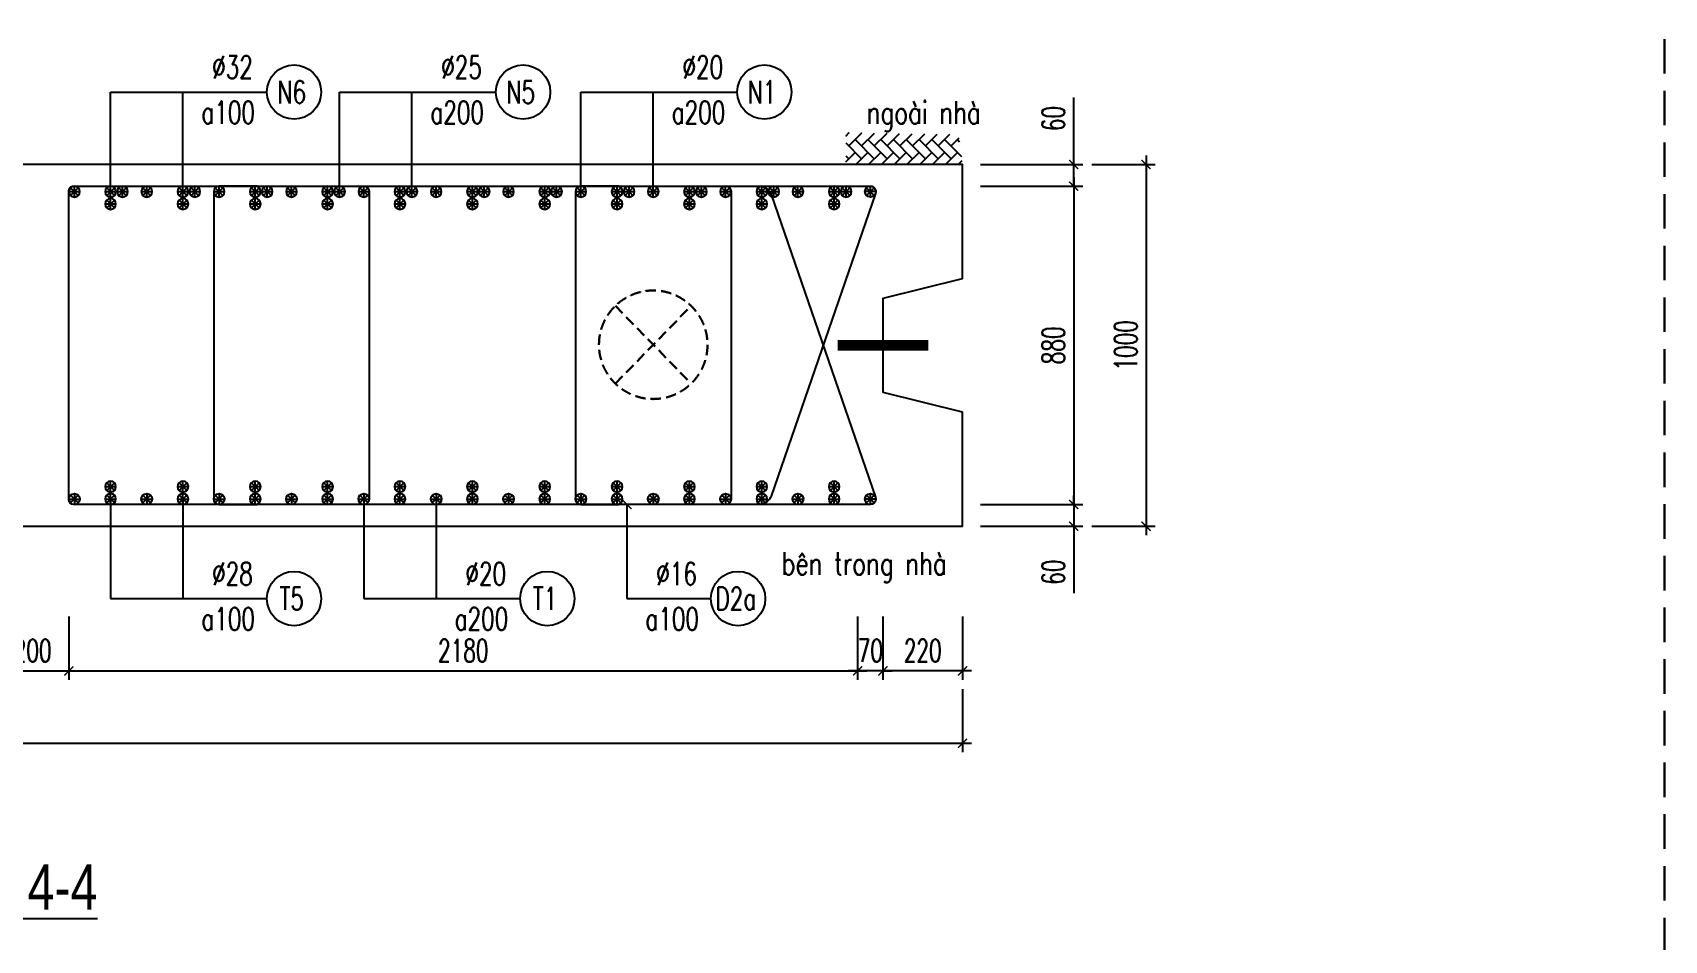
# Model space of a CAD drawing. Header units: millimetres. Extents: x -143483 to 1166745, y -1448440 to -1202244.
# Drawn here: x 283852 to 301892, y -1246150 to -1236113 of the extents above; entities that cross this region are included whole.
import ezdxf
from ezdxf.enums import TextEntityAlignment as Align

# ---------------------------------------------------------------- set-up
doc = ezdxf.new("R2010")
doc.units = ezdxf.units.MM
doc.header["$LTSCALE"] = 30
doc.header["$PDMODE"] = 3
doc.linetypes.add('DASHED', pattern=[19.05, 12.7, -6.35])
doc.layers.get('0').update_dxf_attribs({"lineweight": 9})
doc.layers.get('Defpoints').update_dxf_attribs({"lineweight": 9})
for name, color, linetype in [('ccu11-Cotthep', 9, 'Continuous'), ('ccu11-Dim', 8, 'Continuous'), ('ccu11-Hatch', 8, 'Continuous'), ('ccu11-Text', 31, 'Continuous'), ('ccu11-Thay', 7, 'Continuous'), ('ccu11-Thep', 4, 'Continuous'), ('ccu11-Thep doc', 4, 'Continuous'), ('ccu11-Thepdai', 6, 'Continuous')]:
    doc.layers.add(name, color=color, linetype=linetype)
doc.layers.add('ccu11-Khuat', color=9, linetype='DASHED', lineweight=30)
doc.layers.add('Vicom_thep doc', color=1, linetype='Continuous', lineweight=35)
doc.styles.add('ccu11-dim', font='vnsimli.shx', dxfattribs={"width": 0.65, "bigfont": 'bigfont.shx'})
doc.styles.add('ccu11-VnAvH-B', font='VHAVANB.TTF')
doc.styles.add('ccu11-vnsimli', font='vnsimli.shx', dxfattribs={"width": 0.8, "bigfont": 'vns.shx'})
doc.styles.add('ccu11-vnsimple', font='vnsimple.shx', dxfattribs={"bigfont": 'bigfont.shx'})
doc.styles.add('ccu11_simli', font='vnsimli.shx', dxfattribs={"width": 0.8})
doc.dimstyles.new('ccu11-100', dxfattribs={"dimscale": 100, "dimtxt": 2.5, "dimasz": 1, "dimexe": 1, "dimexo": 2, "dimgap": 1, "dimtad": 1, "dimdec": 0, "dimdsep": 46, "dimtxsty": 'ccu11-dim', "dimblk": 'ARCHTICK', "dimcen": -1, "dimdle": 1, "dimclrd": 256, "dimclre": 256, "dimclrt": 3, "dimadec": 0, "dimazin": 2, "dimtfac": 0.1, "dimtdec": 0, "dimtmove": 0, "dimatfit": 1, "dimldrblk": 'ARCHTICK', "dimfxl": 0, "dimtvp": 0.833333, "dimtolj": 1, "dimtzin": 12, "dimarcsym": 0})
doc.dimstyles.new('ccu11-100x4', dxfattribs={"dimscale": 100, "dimtxt": 2.5, "dimasz": 1, "dimexe": 1, "dimexo": 2, "dimgap": 1, "dimtad": 1, "dimdec": 0, "dimlfac": 0.25, "dimdsep": 46, "dimtxsty": 'ccu11-dim', "dimblk": 'ARCHTICK', "dimcen": -1, "dimdle": 1, "dimclrd": 256, "dimclre": 256, "dimclrt": 3, "dimadec": 0, "dimazin": 2, "dimtfac": 0.1, "dimtdec": 0, "dimtmove": 0, "dimatfit": 1, "dimldrblk": 'ARCHTICK', "dimfxl": 0, "dimtvp": 0.833333, "dimtolj": 1, "dimtzin": 12, "dimarcsym": 0})

# ---------------------------------------------------------------- blocks, each defined once
blk = doc.blocks.new('MCT')
at = {"ltscale": 0.005}
for p, q in [((-0.49, 0), (0.49, 0)), ((0.35, -0.35), (-0.35, 0.35)), ((-0.35, -0.35), (0.35, 0.35)), ((0, -0.49), (0, 0.49))]:
    blk.add_line(p, q, dxfattribs=at)
blk.add_circle((0, 0), 0.492, dxfattribs=at)
blk = doc.blocks.new('*U1405')
at = {"layer": 'ccu11-Thep doc', "xscale": -121.9200000001001, "yscale": 121.9200000001001, "zscale": 121.92, "rotation": 270}
blk.add_blockref('MCT', (0, 0), dxfattribs=at)
blk = doc.blocks.new('*U1406')
at = {"layer": 'ccu11-Thep doc', "color": 0, "linetype": 'ByBlock', "lineweight": -2, "transparency": 16777216}
for p in [(0, 0), (800, 0), (1600, 0), (2400, 0), (3200, 0), (4000, 0), (4800, 0), (5600, 0), (6400, 0), (7200, 0), (8000, 0)]:
    blk.add_blockref('*U1405', p, dxfattribs=at)
blk = doc.blocks.new('*U1431')
at = {"layer": 'ccu11-Thep doc', "xscale": -121.9200000001001, "yscale": 121.9200000001001, "zscale": 121.92, "rotation": 270}
blk.add_blockref('MCT', (0, 0), dxfattribs=at)
blk = doc.blocks.new('*U1432')
at = {"layer": 'ccu11-Thep doc', "color": 0, "linetype": 'ByBlock', "lineweight": -2, "transparency": 16777216}
for p in [(0, 0), (800, 0), (1600, 0), (2400, 0), (3200, 0), (4000, 0), (4800, 0), (5600, 0), (6400, 0), (7200, 0), (8000, 0)]:
    blk.add_blockref('*U1431', p, dxfattribs=at)
blk = doc.blocks.new('_ARCHTICK')
at = {"color": 0, "linetype": 'ByBlock', "const_width": 0.15}
blk.add_lwpolyline([(-0.5, -0.5), (0.5, 0.5)], dxfattribs=at)
blk = doc.blocks.new('*D2623')
at = {"layer": 'ccu11-Dim', "linetype": 'ByBlock', "lineweight": -2, "ltscale": 30, "transparency": 16777216}
for p, q in [((293253, -1242571), (293253, -1243271)), ((294133, -1242571), (294133, -1243271)), ((294233, -1243171), (293153, -1243171))]:
    blk.add_line(p, q, dxfattribs=at)
at = {"layer": 'Defpoints', "color": 0, "linetype": 'ByBlock', "ltscale": 30, "transparency": 16777216}
for p in [(293253, -1242371), (294133, -1242371), (293253, -1243171)]:
    blk.add_point(p, dxfattribs=at)
at = {"layer": 'ccu11-Dim', "linetype": 'ByBlock', "lineweight": -2, "ltscale": 30, "transparency": 16777216, "xscale": 100, "yscale": 100, "zscale": 100, "rotation": 180}
blk.add_blockref('_ARCHTICK', (293253, -1243171), dxfattribs=at)
at = {"layer": 'ccu11-Dim', "linetype": 'ByBlock', "lineweight": -2, "ltscale": 30, "transparency": 16777216, "xscale": 100, "yscale": 100, "zscale": 100}
blk.add_blockref('_ARCHTICK', (294133, -1243171), dxfattribs=at)
at = {"layer": 'ccu11-Dim', "color": 3, "linetype": 'ByBlock', "ltscale": 30, "transparency": 16777216, "insert": (293693, -1242946), "char_height": 250, "attachment_point": 5, "style": 'ccu11-dim'}
blk.add_mtext('\\A1;220', dxfattribs=at)
blk = doc.blocks.new('*D2624')
at = {"layer": 'ccu11-Dim', "linetype": 'ByBlock', "lineweight": -2, "ltscale": 30, "transparency": 16777216}
for p, q in [((292973, -1242571), (292973, -1243271)), ((293253, -1242571), (293253, -1243271)), ((292973, -1243171), (292873, -1243171)), ((293253, -1243171), (292973, -1243171)), ((293253, -1243171), (293353, -1243171))]:
    blk.add_line(p, q, dxfattribs=at)
at = {"layer": 'Defpoints', "color": 0, "linetype": 'ByBlock', "ltscale": 30, "transparency": 16777216}
for p in [(292973, -1242371), (293253, -1242371), (292973, -1243171)]:
    blk.add_point(p, dxfattribs=at)
at = {"layer": 'ccu11-Dim', "linetype": 'ByBlock', "lineweight": -2, "ltscale": 30, "transparency": 16777216, "xscale": 100, "yscale": 100, "zscale": 100}
blk.add_blockref('_ARCHTICK', (292973, -1243171), dxfattribs=at)
at = {"layer": 'ccu11-Dim', "linetype": 'ByBlock', "lineweight": -2, "ltscale": 30, "transparency": 16777216, "xscale": 100, "yscale": 100, "zscale": 100, "rotation": 180}
blk.add_blockref('_ARCHTICK', (293253, -1243171), dxfattribs=at)
at = {"layer": 'ccu11-Dim', "color": 3, "linetype": 'ByBlock', "ltscale": 30, "transparency": 16777216, "insert": (293113, -1242946), "char_height": 250, "attachment_point": 5, "style": 'ccu11-dim'}
blk.add_mtext('\\A1;70', dxfattribs=at)
blk = doc.blocks.new('*D2625')
at = {"layer": 'ccu11-Dim', "linetype": 'ByBlock', "lineweight": -2, "ltscale": 30, "transparency": 16777216}
for p, q in [((283452, -1242571), (283452, -1243271)), ((284252, -1242571), (284252, -1243271)), ((283352, -1243171), (284352, -1243171))]:
    blk.add_line(p, q, dxfattribs=at)
at = {"layer": 'Defpoints', "color": 0, "linetype": 'ByBlock', "ltscale": 30, "transparency": 16777216}
for p in [(283452, -1242371), (284252, -1242371), (284252, -1243171)]:
    blk.add_point(p, dxfattribs=at)
at = {"layer": 'ccu11-Dim', "linetype": 'ByBlock', "lineweight": -2, "ltscale": 30, "transparency": 16777216, "xscale": 100, "yscale": 100, "zscale": 100, "rotation": 180}
blk.add_blockref('_ARCHTICK', (283452, -1243171), dxfattribs=at)
at = {"layer": 'ccu11-Dim', "linetype": 'ByBlock', "lineweight": -2, "ltscale": 30, "transparency": 16777216, "xscale": 100, "yscale": 100, "zscale": 100}
blk.add_blockref('_ARCHTICK', (284252, -1243171), dxfattribs=at)
at = {"layer": 'ccu11-Dim', "color": 3, "linetype": 'ByBlock', "ltscale": 30, "transparency": 16777216, "insert": (283852, -1242946), "char_height": 250, "attachment_point": 5, "style": 'ccu11-dim'}
blk.add_mtext('\\A1;200', dxfattribs=at)
blk = doc.blocks.new('*D2626')
at = {"layer": 'ccu11-Dim', "linetype": 'ByBlock', "lineweight": -2, "ltscale": 30, "transparency": 16777216}
for p, q in [((284252, -1242571), (284252, -1243271)), ((292973, -1242571), (292973, -1243271)), ((284152, -1243171), (293073, -1243171))]:
    blk.add_line(p, q, dxfattribs=at)
at = {"layer": 'Defpoints', "color": 0, "linetype": 'ByBlock', "ltscale": 30, "transparency": 16777216}
for p in [(284252, -1242371), (292973, -1242371), (292973, -1243171)]:
    blk.add_point(p, dxfattribs=at)
at = {"layer": 'ccu11-Dim', "linetype": 'ByBlock', "lineweight": -2, "ltscale": 30, "transparency": 16777216, "xscale": 100, "yscale": 100, "zscale": 100, "rotation": 180}
blk.add_blockref('_ARCHTICK', (284252, -1243171), dxfattribs=at)
at = {"layer": 'ccu11-Dim', "linetype": 'ByBlock', "lineweight": -2, "ltscale": 30, "transparency": 16777216, "xscale": 100, "yscale": 100, "zscale": 100}
blk.add_blockref('_ARCHTICK', (292973, -1243171), dxfattribs=at)
at = {"layer": 'ccu11-Dim', "color": 3, "linetype": 'ByBlock', "ltscale": 30, "transparency": 16777216, "insert": (288613, -1242946), "char_height": 250, "attachment_point": 5, "style": 'ccu11-dim'}
blk.add_mtext('\\A1;2180', dxfattribs=at)
blk = doc.blocks.new('SHD')
at = {"layer": 'ccu11-Cotthep'}
blk.add_circle((300, 0), 300, dxfattribs=at)
at = {"layer": 'ccu11-Cotthep', "color": 31, "style": 'ccu11_simli', "width": 0.8}
blk.add_attdef('DK', text='', height=250, dxfattribs=at).set_placement((-101, 65), align=Align.BOTTOM_RIGHT)
blk.add_attdef('KH', text='', height=250, dxfattribs=at).set_placement((300, 0), align=Align.MIDDLE)
blk.add_attdef('KC', text='', height=250, dxfattribs=at).set_placement((-101, -142), align=Align.TOP_RIGHT)
blk = doc.blocks.new('*D2627')
at = {"layer": 'ccu11-Dim', "linetype": 'ByBlock', "lineweight": -2, "ltscale": 30, "transparency": 16777216}
for p, q in [((295362, -1237571), (295362, -1236831)), ((294333, -1237571), (295462, -1237571)), ((295362, -1237811), (295362, -1237571)), ((294333, -1237811), (295462, -1237811)), ((295362, -1237811), (295362, -1237911))]:
    blk.add_line(p, q, dxfattribs=at)
at = {"layer": 'Defpoints', "color": 0, "linetype": 'ByBlock', "ltscale": 30, "transparency": 16777216}
for p in [(294133, -1237571), (294133, -1237811), (295362, -1237811)]:
    blk.add_point(p, dxfattribs=at)
at = {"layer": 'ccu11-Dim', "linetype": 'ByBlock', "lineweight": -2, "ltscale": 30, "transparency": 16777216, "xscale": 100, "yscale": 100, "zscale": 100}
for p, rotation in [((295362, -1237571), 270), ((295362, -1237811), 90)]:
    blk.add_blockref('_ARCHTICK', p, dxfattribs=dict(at, rotation=rotation))
at = {"layer": 'ccu11-Dim', "color": 3, "linetype": 'ByBlock', "ltscale": 30, "transparency": 16777216, "insert": (295137, -1237063), "char_height": 250, "attachment_point": 5, "rotation": 90, "style": 'ccu11-dim'}
blk.add_mtext('\\A1;60', dxfattribs=at)
blk = doc.blocks.new('*D2628')
at = {"layer": 'ccu11-Dim', "linetype": 'ByBlock', "lineweight": -2, "ltscale": 30, "transparency": 16777216}
for p, q in [((295362, -1237711), (295362, -1241431)), ((294333, -1237811), (295462, -1237811)), ((294333, -1241331), (295462, -1241331))]:
    blk.add_line(p, q, dxfattribs=at)
at = {"layer": 'Defpoints', "color": 0, "linetype": 'ByBlock', "ltscale": 30, "transparency": 16777216}
for p in [(294133, -1237811), (294133, -1241331), (295362, -1241331)]:
    blk.add_point(p, dxfattribs=at)
at = {"layer": 'ccu11-Dim', "linetype": 'ByBlock', "lineweight": -2, "ltscale": 30, "transparency": 16777216, "xscale": 100, "yscale": 100, "zscale": 100}
for p, rotation in [((295362, -1237811), 90), ((295362, -1241331), 270)]:
    blk.add_blockref('_ARCHTICK', p, dxfattribs=dict(at, rotation=rotation))
at = {"layer": 'ccu11-Dim', "color": 3, "linetype": 'ByBlock', "ltscale": 30, "transparency": 16777216, "insert": (295137, -1239571), "char_height": 250, "attachment_point": 5, "rotation": 90, "style": 'ccu11-dim'}
blk.add_mtext('\\A1;880', dxfattribs=at)
blk = doc.blocks.new('*D2629')
at = {"layer": 'ccu11-Dim', "linetype": 'ByBlock', "lineweight": -2, "ltscale": 30, "transparency": 16777216}
for p, q in [((294333, -1241331), (295462, -1241331)), ((295362, -1241331), (295362, -1241231)), ((295362, -1241331), (295362, -1241571)), ((294333, -1241571), (295462, -1241571)), ((295362, -1241571), (295362, -1242310))]:
    blk.add_line(p, q, dxfattribs=at)
at = {"layer": 'Defpoints', "color": 0, "linetype": 'ByBlock', "ltscale": 30, "transparency": 16777216}
for p in [(294133, -1241331), (295362, -1241331), (294133, -1241571)]:
    blk.add_point(p, dxfattribs=at)
at = {"layer": 'ccu11-Dim', "linetype": 'ByBlock', "lineweight": -2, "ltscale": 30, "transparency": 16777216, "xscale": 100, "yscale": 100, "zscale": 100}
for p, rotation in [((295362, -1241331), 270), ((295362, -1241571), 90)]:
    blk.add_blockref('_ARCHTICK', p, dxfattribs=dict(at, rotation=rotation))
at = {"layer": 'ccu11-Dim', "color": 3, "linetype": 'ByBlock', "ltscale": 30, "transparency": 16777216, "insert": (295137, -1242079), "char_height": 250, "attachment_point": 5, "rotation": 90, "style": 'ccu11-dim'}
blk.add_mtext('\\A1;60', dxfattribs=at)
blk = doc.blocks.new('*D2630')
at = {"layer": 'ccu11-Dim', "linetype": 'ByBlock', "lineweight": -2, "ltscale": 30, "transparency": 16777216}
for p, q in [((295562, -1237571), (296262, -1237571)), ((296162, -1237471), (296162, -1241671)), ((295562, -1241571), (296262, -1241571))]:
    blk.add_line(p, q, dxfattribs=at)
at = {"layer": 'Defpoints', "color": 0, "linetype": 'ByBlock', "ltscale": 30, "transparency": 16777216}
for p in [(295362, -1237571), (295362, -1241571), (296162, -1241571)]:
    blk.add_point(p, dxfattribs=at)
at = {"layer": 'ccu11-Dim', "linetype": 'ByBlock', "lineweight": -2, "ltscale": 30, "transparency": 16777216, "xscale": 100, "yscale": 100, "zscale": 100}
for p, rotation in [((296162, -1237571), 90), ((296162, -1241571), 270)]:
    blk.add_blockref('_ARCHTICK', p, dxfattribs=dict(at, rotation=rotation))
at = {"layer": 'ccu11-Dim', "color": 3, "linetype": 'ByBlock', "ltscale": 30, "transparency": 16777216, "insert": (295937, -1239571), "char_height": 250, "attachment_point": 5, "rotation": 90, "style": 'ccu11-dim'}
blk.add_mtext('\\A1;1000', dxfattribs=at)
blk = doc.blocks.new('ccu11_block_thep')
at = {"layer": 'ccu11-Thep', "color": 3}
for p, q in [((-0.4, 0), (0.4, 0)), ((-0.28, 0.28), (0.28, -0.28)), ((0.28, 0.28), (-0.28, -0.28)), ((0, 0.4), (0, -0.4))]:
    blk.add_line(p, q, dxfattribs=at)
at = {"layer": 'ccu11-Thep', "color": 1, "const_width": 0.0667}
blk.add_lwpolyline([(-0.4, 0, 1), (0.4, 0, 1), (-0.4, 0, 1)], format="xyb", dxfattribs=at)
at = {"layer": 'ccu11-Thep', "color": 1}
blk.add_circle((0, 0), 0.4, dxfattribs=at)
blk = doc.blocks.new('*U1433')
at = {"layer": 'Vicom_thep doc', "xscale": -150, "yscale": 150, "zscale": 150, "rotation": 180}
blk.add_blockref('ccu11_block_thep', (0, 0), dxfattribs=at)
blk = doc.blocks.new('*U1434')
at = {"layer": 'ccu11-Thep doc', "color": 0, "linetype": 'ByBlock', "lineweight": -2, "transparency": 16777216}
for p in [(0, 0), (800, 0), (1600, 0), (2400, 0), (3200, 0), (4000, 0), (4800, 0), (5600, 0), (6400, 0), (7200, 0), (8000, 0)]:
    blk.add_blockref('*U1433', p, dxfattribs=at)
blk = doc.blocks.new('*U1437')
at = {"layer": 'Vicom_thep doc', "xscale": -150, "yscale": 150, "zscale": 150, "rotation": 180}
blk.add_blockref('ccu11_block_thep', (0, 0), dxfattribs=at)
blk = doc.blocks.new('*U1438')
at = {"layer": 'ccu11-Thep doc', "color": 0, "linetype": 'ByBlock', "lineweight": -2, "transparency": 16777216}
for p in [(0, 0), (800, 0), (1600, 0), (2400, 0), (3200, 0), (4000, 0), (4800, 0), (5600, 0), (6400, 0), (7200, 0), (8000, 0)]:
    blk.add_blockref('*U1437', p, dxfattribs=at)
blk = doc.blocks.new('*U1441')
at = {"layer": 'Vicom_thep doc', "xscale": -150, "yscale": 150, "zscale": 150, "rotation": 180}
blk.add_blockref('ccu11_block_thep', (0, 0), dxfattribs=at)
blk = doc.blocks.new('*U1442')
at = {"layer": 'ccu11-Thep doc', "color": 0, "linetype": 'ByBlock', "lineweight": -2, "transparency": 16777216}
for p in [(0, 0), (800, 0), (1600, 0), (2400, 0), (3200, 0), (4000, 0), (4800, 0), (5600, 0), (6400, 0), (7200, 0), (8000, 0)]:
    blk.add_blockref('*U1441', p, dxfattribs=at)
blk = doc.blocks.new('*U1473')
at = {"layer": 'Vicom_thep doc', "xscale": -150, "yscale": 150, "zscale": 150, "rotation": 180}
blk.add_blockref('ccu11_block_thep', (0, 0), dxfattribs=at)
blk = doc.blocks.new('*U1474')
at = {"layer": 'ccu11-Thep doc', "color": 0, "linetype": 'ByBlock', "lineweight": -2, "transparency": 16777216}
for p in [(0, 0), (800, 0), (1600, 0), (2400, 0), (3200, 0), (4000, 0), (4800, 0), (5600, 0), (6400, 0), (7200, 0), (8000, 0)]:
    blk.add_blockref('*U1473', p, dxfattribs=at)
blk = doc.blocks.new('*U1485')
at = {"layer": 'Vicom_thep doc', "xscale": -150, "yscale": 150, "zscale": 150, "rotation": 180}
blk.add_blockref('ccu11_block_thep', (0, 0), dxfattribs=at)
blk = doc.blocks.new('*U1486')
at = {"layer": 'ccu11-Thep doc', "color": 0, "linetype": 'ByBlock', "lineweight": -2, "transparency": 16777216}
for p in [(0, 0), (800, 0), (1600, 0), (2400, 0), (3200, 0), (4000, 0), (4800, 0), (5600, 0), (6400, 0), (7200, 0), (8000, 0)]:
    blk.add_blockref('*U1485', p, dxfattribs=at)
blk = doc.blocks.new('*D2488')
at = {"layer": 'ccu11-Dim', "linetype": 'ByBlock', "lineweight": -2, "ltscale": 30, "transparency": 16777216}
for p, q in [((272101, -1243371), (272101, -1244071)), ((294133, -1243371), (294133, -1244071)), ((272001, -1243971), (294233, -1243971))]:
    blk.add_line(p, q, dxfattribs=at)
at = {"layer": 'Defpoints', "color": 0, "linetype": 'ByBlock', "ltscale": 30, "transparency": 16777216}
for p in [(272101, -1243171), (294133, -1243171), (294133, -1243971)]:
    blk.add_point(p, dxfattribs=at)
at = {"layer": 'ccu11-Dim', "linetype": 'ByBlock', "lineweight": -2, "ltscale": 30, "transparency": 16777216, "xscale": 100, "yscale": 100, "zscale": 100, "rotation": 180}
blk.add_blockref('_ARCHTICK', (272101, -1243971), dxfattribs=at)
at = {"layer": 'ccu11-Dim', "linetype": 'ByBlock', "lineweight": -2, "ltscale": 30, "transparency": 16777216, "xscale": 100, "yscale": 100, "zscale": 100}
blk.add_blockref('_ARCHTICK', (294133, -1243971), dxfattribs=at)
at = {"layer": 'ccu11-Dim', "color": 3, "linetype": 'ByBlock', "ltscale": 30, "transparency": 16777216, "insert": (283117, -1243746), "char_height": 250, "attachment_point": 5, "style": 'ccu11-dim'}
blk.add_mtext('\\A1;5508', dxfattribs=at)

msp = doc.modelspace()

# ---------------------------------------------------------------- hatches: boundary and pattern name
at = {"layer": 'ccu11-Hatch', "ltscale": 10}
h = msp.add_hatch(dxfattribs=at)
h.set_pattern_fill('AR-HBONE', color=256, scale=25, angle=270, style=0)
h.set_pattern_definition([(45, (-2969009.52, 538885.57), (141.4213562, 4e-14), [300, -100]), (315, (-2968938.81, 538956.28), (141.4213562, 4e-14), [300, -100])])
h.paths.add_polyline_path([(292840.98, -1237217.9), (292840.98, -1237570.62), (294133.34, -1237570.62), (294090.48, -1237239.32)])

# ---------------------------------------------------------------- linework, layer by layer
at = {"layer": 'ccu11-Khuat'}
msp.add_line((301892.29, -1211609.82), (301892.29, -1268677.68), dxfattribs=at)
at = {"layer": 'ccu11-Khuat', "ltscale": 0.3}
for p, q in [((290294.22, -1239134.91), (291132.46, -1239993.61)), ((290294.22, -1239993.61), (291132.46, -1239134.91))]:
    msp.add_line(p, q, dxfattribs=at)
msp.add_circle((290713.34, -1239564.26), 600, dxfattribs=at)
at = {"layer": 'ccu11-Thay'}
for p, q in [((294133.34, -1238830.62), (294133.34, -1237570.62)), ((293253.57, -1239050.62), (294133.34, -1238830.62)), ((293253.57, -1240090.62), (293253.57, -1239050.62)), ((294133.34, -1240310.62), (293253.57, -1240090.62)), ((294133.34, -1241570.62), (294133.34, -1240310.62))]:
    msp.add_line(p, q, dxfattribs=at)
msp.add_lwpolyline([(272101.34, -1241570.62), (294133.34, -1241570.62), (294133.34, -1240310.62), (293253.57, -1240090.62), (293253.57, -1239050.62), (294133.34, -1238830.62), (294133.34, -1237570.62), (272101.34, -1237570.62), (272101.34, -1238830.62), (271221.57, -1239050.62), (271221.57, -1240090.62), (272101.34, -1240310.62)], close=True, dxfattribs=at)
at = {"layer": 'ccu11-Thep', "const_width": 120}
msp.add_lwpolyline([(292753.34, -1239570.62), (293753.34, -1239570.62)], dxfattribs=at)
at = {"layer": 'ccu11-Thepdai'}
for points in [[(291185.14, -1237810.62), (291905.61, -1237810.62, -0.23620228), (292017.37, -1237903.37), (293171.25, -1241250.12, -0.5204497), (293114.86, -1241330.62), (284303.34, -1241330.62, -0.41421356), (284253.34, -1241280.62), (284253.34, -1237860.62, -0.41421356), (284303.34, -1237810.62), (293114.86, -1237810.62, -0.5204497), (293171.25, -1237891.12), (292017.37, -1241237.88, -0.23620228), (291905.61, -1241330.62), (291185.14, -1241330.62)], [(286333.34, -1237810.62), (285913.34, -1237810.62, 0.41421356), (285853.34, -1237870.62), (285853.34, -1241270.62, 0.41421356), (285913.34, -1241330.62), (286333.34, -1241330.62)], [(287093.34, -1237810.62), (287513.34, -1237810.62, -0.41421356), (287573.34, -1237870.62), (287573.34, -1241270.62, -0.41421356), (287513.34, -1241330.62), (287093.34, -1241330.62)], [(290333.34, -1237810.62), (289913.34, -1237810.62, 0.41421356), (289853.34, -1237870.62), (289853.34, -1241270.62, 0.41421356), (289913.34, -1241330.62), (290333.34, -1241330.62)], [(291093.34, -1237810.62), (291513.34, -1237810.62, -0.41421356), (291573.34, -1237870.62), (291573.34, -1241270.62, -0.41421356), (291513.34, -1241330.62), (291093.34, -1241330.62)]]:
    msp.add_lwpolyline(points, format="xyb", dxfattribs=at)

# ---------------------------------------------------------------- block references
at = {"layer": 'ccu11-Cotthep'}
ref = msp.add_blockref('SHD', (286442.34, -1236770.27), dxfattribs=at)
ref.add_attrib('KH', 'N6', dxfattribs={"color": 31, "height": 250, "style": 'ccu11-vnsimple', "width": 0.7}).set_placement((286717.34, -1236770.27), align=Align.MIDDLE_CENTER)
ref.add_attrib('KC', 'a100', dxfattribs={"color": 31, "height": 250, "style": 'ccu11-vnsimple', "width": 0.7}).set_placement((286013.76, -1236870.27), align=Align.TOP_CENTER)
ref.add_attrib('DK', '`32', dxfattribs={"color": 31, "height": 250, "style": 'ccu11-vnsimple', "width": 0.7}).set_placement((286061.56, -1236695.27), align=Align.BOTTOM_CENTER)
ref = msp.add_blockref('SHD', (288974.38, -1236770.27), dxfattribs=at)
ref.add_attrib('KH', 'N5', dxfattribs={"color": 31, "height": 250, "style": 'ccu11-vnsimple', "width": 0.7}).set_placement((289249.38, -1236770.27), align=Align.MIDDLE_CENTER)
ref.add_attrib('KC', 'a200', dxfattribs={"color": 31, "height": 250, "style": 'ccu11-vnsimple', "width": 0.7}).set_placement((288545.8, -1236870.27), align=Align.TOP_CENTER)
ref.add_attrib('DK', '`25', dxfattribs={"color": 31, "height": 250, "style": 'ccu11-vnsimple', "width": 0.7}).set_placement((288593.6, -1236695.27), align=Align.BOTTOM_CENTER)
ref = msp.add_blockref('SHD', (291642.34, -1236770.27), dxfattribs=at)
ref.add_attrib('KH', 'N1', dxfattribs={"color": 31, "height": 250, "style": 'ccu11-vnsimple', "width": 0.7}).set_placement((291917.34, -1236770.27), align=Align.MIDDLE_CENTER)
ref.add_attrib('KC', 'a200', dxfattribs={"color": 31, "height": 250, "style": 'ccu11-vnsimple', "width": 0.7}).set_placement((291213.76, -1236870.27), align=Align.TOP_CENTER)
ref.add_attrib('DK', '`20', dxfattribs={"color": 31, "height": 250, "style": 'ccu11-vnsimple', "width": 0.7}).set_placement((291261.56, -1236695.27), align=Align.BOTTOM_CENTER)
ref = msp.add_blockref('SHD', (286442.34, -1242370.98), dxfattribs=at)
ref.add_attrib('KH', 'T5', dxfattribs={"color": 31, "height": 250, "style": 'ccu11-vnsimple', "width": 0.7}).set_placement((286717.34, -1242370.98), align=Align.MIDDLE_CENTER)
ref.add_attrib('KC', 'a100', dxfattribs={"color": 31, "height": 250, "style": 'ccu11-vnsimple', "width": 0.7}).set_placement((286013.76, -1242470.98), align=Align.TOP_CENTER)
ref.add_attrib('DK', '`28', dxfattribs={"color": 31, "height": 250, "style": 'ccu11-vnsimple', "width": 0.7}).set_placement((286061.56, -1242295.98), align=Align.BOTTOM_CENTER)
ref = msp.add_blockref('SHD', (289242.34, -1242370.98), dxfattribs=at)
ref.add_attrib('KH', 'T1', dxfattribs={"color": 31, "height": 250, "style": 'ccu11-vnsimple', "width": 0.7}).set_placement((289517.34, -1242370.98), align=Align.MIDDLE_CENTER)
ref.add_attrib('KC', 'a200', dxfattribs={"color": 31, "height": 250, "style": 'ccu11-vnsimple', "width": 0.7}).set_placement((288813.76, -1242470.98), align=Align.TOP_CENTER)
ref.add_attrib('DK', '`20', dxfattribs={"color": 31, "height": 250, "style": 'ccu11-vnsimple', "width": 0.7}).set_placement((288861.56, -1242295.98), align=Align.BOTTOM_CENTER)
ref = msp.add_blockref('SHD', (291351.67, -1242370.98), dxfattribs=at)
ref.add_attrib('KH', 'D2a', dxfattribs={"color": 31, "height": 250, "style": 'ccu11-vnsimple', "width": 0.7}).set_placement((291626.67, -1242370.98), align=Align.MIDDLE_CENTER)
ref.add_attrib('KC', 'a100', dxfattribs={"color": 31, "height": 250, "style": 'ccu11-vnsimple', "width": 0.7}).set_placement((290923.09, -1242470.98), align=Align.TOP_CENTER)
ref.add_attrib('DK', '`16', dxfattribs={"color": 31, "height": 250, "style": 'ccu11-vnsimple', "width": 0.7}).set_placement((290970.89, -1242295.98), align=Align.BOTTOM_CENTER)
at = {"layer": 'ccu11-Thep doc'}
for name, p in [('*U1406', (284313.34, -1237870.62)), ('*U1434', (284713.34, -1237870.62)), ('*U1442', (284845.38, -1237870.62)), ('*U1474', (284713.34, -1238007.07)), ('*U1486', (284713.34, -1241133.23)), ('*U1438', (284713.34, -1241270.62))]:
    msp.add_blockref(name, p, dxfattribs=at)
at = {"layer": 'ccu11-Thep doc', "xscale": 121.9200000001001, "yscale": 121.9200000001001, "zscale": 121.9200000001001, "rotation": 90.00000000000001}
for p in [(293113.69, -1237870.62), (293113.69, -1241270.62)]:
    msp.add_blockref('MCT', p, dxfattribs=at)
at = {"layer": 'ccu11-Thep doc', "xscale": -1, "rotation": 180}
msp.add_blockref('*U1432', (284313.34, -1241270.62), dxfattribs=at)

# ---------------------------------------------------------------- texts
at = {"layer": 'ccu11-Text', "linetype": 'Continuous', "style": 'ccu11-vnsimli', "width": 0.75}
for s, p in [('ngoµi nhµ', (293704.17, -1237122.48)), ('bªn trong nhµ', (293045.93, -1242109.09))]:
    msp.add_text(s, height=250, dxfattribs=at).set_placement(p, align=Align.CENTER)
at = {"layer": 'ccu11-Text', "color": 4, "style": 'ccu11-VnAvH-B', "width": 0.8}
msp.add_text('%%UmÆt c¾t 4-4', height=500, dxfattribs=at).set_placement((282933.34, -1245810.43), align=Align.CENTER)

# ---------------------------------------------------------------- dimensions: what is measured, and where the dimension line sits
at = {"layer": 'ccu11-Dim', "linetype": 'ByBlock', "ltscale": 30}
for base, p1, p2, angle, picture, middle in [((295361.74, -1237810.62), (294133.34, -1237570.62), (294133.34, -1237810.62), 90, '*D2627', (295361.74, -1237062.64)), ((295361.74, -1241330.62), (294133.34, -1241570.62), (294133.34, -1241330.62), 270, '*D2629', (295361.74, -1242078.61))]:
    dim = msp.add_linear_dim(base=base, p1=p1, p2=p2, angle=angle, dimstyle='ccu11-100x4', dxfattribs=at)
    dim.commit()
    dim.dimension.update_dxf_attribs({"geometry": picture, "text_midpoint": middle, "dimtype": 160})
dim = msp.add_linear_dim(base=(296161.74, -1241570.62), p1=(295361.74, -1237570.62), p2=(295361.74, -1241570.62), angle=90, dimstyle='ccu11-100x4', dxfattribs=at)
dim.commit()
dim.dimension.update_dxf_attribs({"geometry": '*D2630', "text_midpoint": (295936.74, -1239570.62)})
dim = msp.add_linear_dim(base=(295361.74, -1241330.62), p1=(294133.34, -1237810.62), p2=(294133.34, -1241330.62), angle=90, dimstyle='ccu11-100x4', override={"dimtmove": 1}, dxfattribs=at)
dim.commit()
dim.dimension.update_dxf_attribs({"geometry": '*D2628', "text_midpoint": (295136.74, -1239570.62)})
for base, p1, p2, picture, middle in [((284251.84, -1243170.98), (283451.84, -1242370.98), (284251.84, -1242370.98), '*D2625', (283851.84, -1242945.98)), ((292973.34, -1243170.98), (284251.84, -1242370.98), (292973.34, -1242370.98), '*D2626', (288612.59, -1242945.98)), ((293253.34, -1243170.98), (294133.34, -1242370.98), (293253.34, -1242370.98), '*D2623', (293693.34, -1242945.98)), ((294133.34, -1243970.98), (272101.34, -1243170.98), (294133.34, -1243170.98), '*D2488', (283117.34, -1243745.98))]:
    dim = msp.add_linear_dim(base=base, p1=p1, p2=p2, dimstyle='ccu11-100x4', dxfattribs=at)
    dim.commit()
    dim.dimension.update_dxf_attribs({"geometry": picture, "text_midpoint": middle})
dim = msp.add_linear_dim(base=(292973.34, -1243170.98), p1=(293253.34, -1242370.98), p2=(292973.34, -1242370.98), dimstyle='ccu11-100x4', override={"dimtix": 1}, dxfattribs=at)
dim.commit()
dim.dimension.update_dxf_attribs({"geometry": '*D2624', "text_midpoint": (293113.34, -1242945.98)})

# ---------------------------------------------------------------- leaders
at = {"layer": 'ccu11-Cotthep'}
for points in [[(284713.34, -1237870.62), (284713.34, -1236770.27), (286442.34, -1236770.27)], [(285513.34, -1237870.62), (285513.34, -1236770.27), (286442.34, -1236770.27)], [(287245.38, -1237870.62), (287245.38, -1236770.27), (288974.38, -1236770.27)], [(288045.38, -1237870.62), (288045.38, -1236770.27), (288974.38, -1236770.27)], [(289913.34, -1237870.62), (289913.34, -1236770.27), (291642.34, -1236770.27)], [(290713.34, -1237870.62), (290713.34, -1236770.27), (291642.34, -1236770.27)], [(284713.34, -1241270.62), (284713.34, -1242370.98), (286442.34, -1242370.98)], [(285513.34, -1241270.62), (285513.34, -1242370.98), (286442.34, -1242370.98)], [(287513.34, -1241270.62), (287513.34, -1242370.98), (289242.34, -1242370.98)], [(288313.34, -1241270.62), (288313.34, -1242370.98), (289242.34, -1242370.98)]]:
    msp.add_leader(points, dimstyle='ccu11-100', override={"dimasz": 1.5, "dimgap": 1, "dimtad": 0, "dimldrblk": 'None', "dimfxl": 3, "dimfxlon": 1, "dimtfill": 1, "dimarcsym": 1}, dxfattribs=at)
at = {"layer": 'ccu11-Cotthep', "linetype": 'ByBlock', "ltscale": 30}
msp.add_leader([(290422.67, -1241330.62), (290422.67, -1242370.98), (291351.67, -1242370.98)], dimstyle='ccu11-100x4', dxfattribs=at)

doc.saveas('drawing.dxf')
